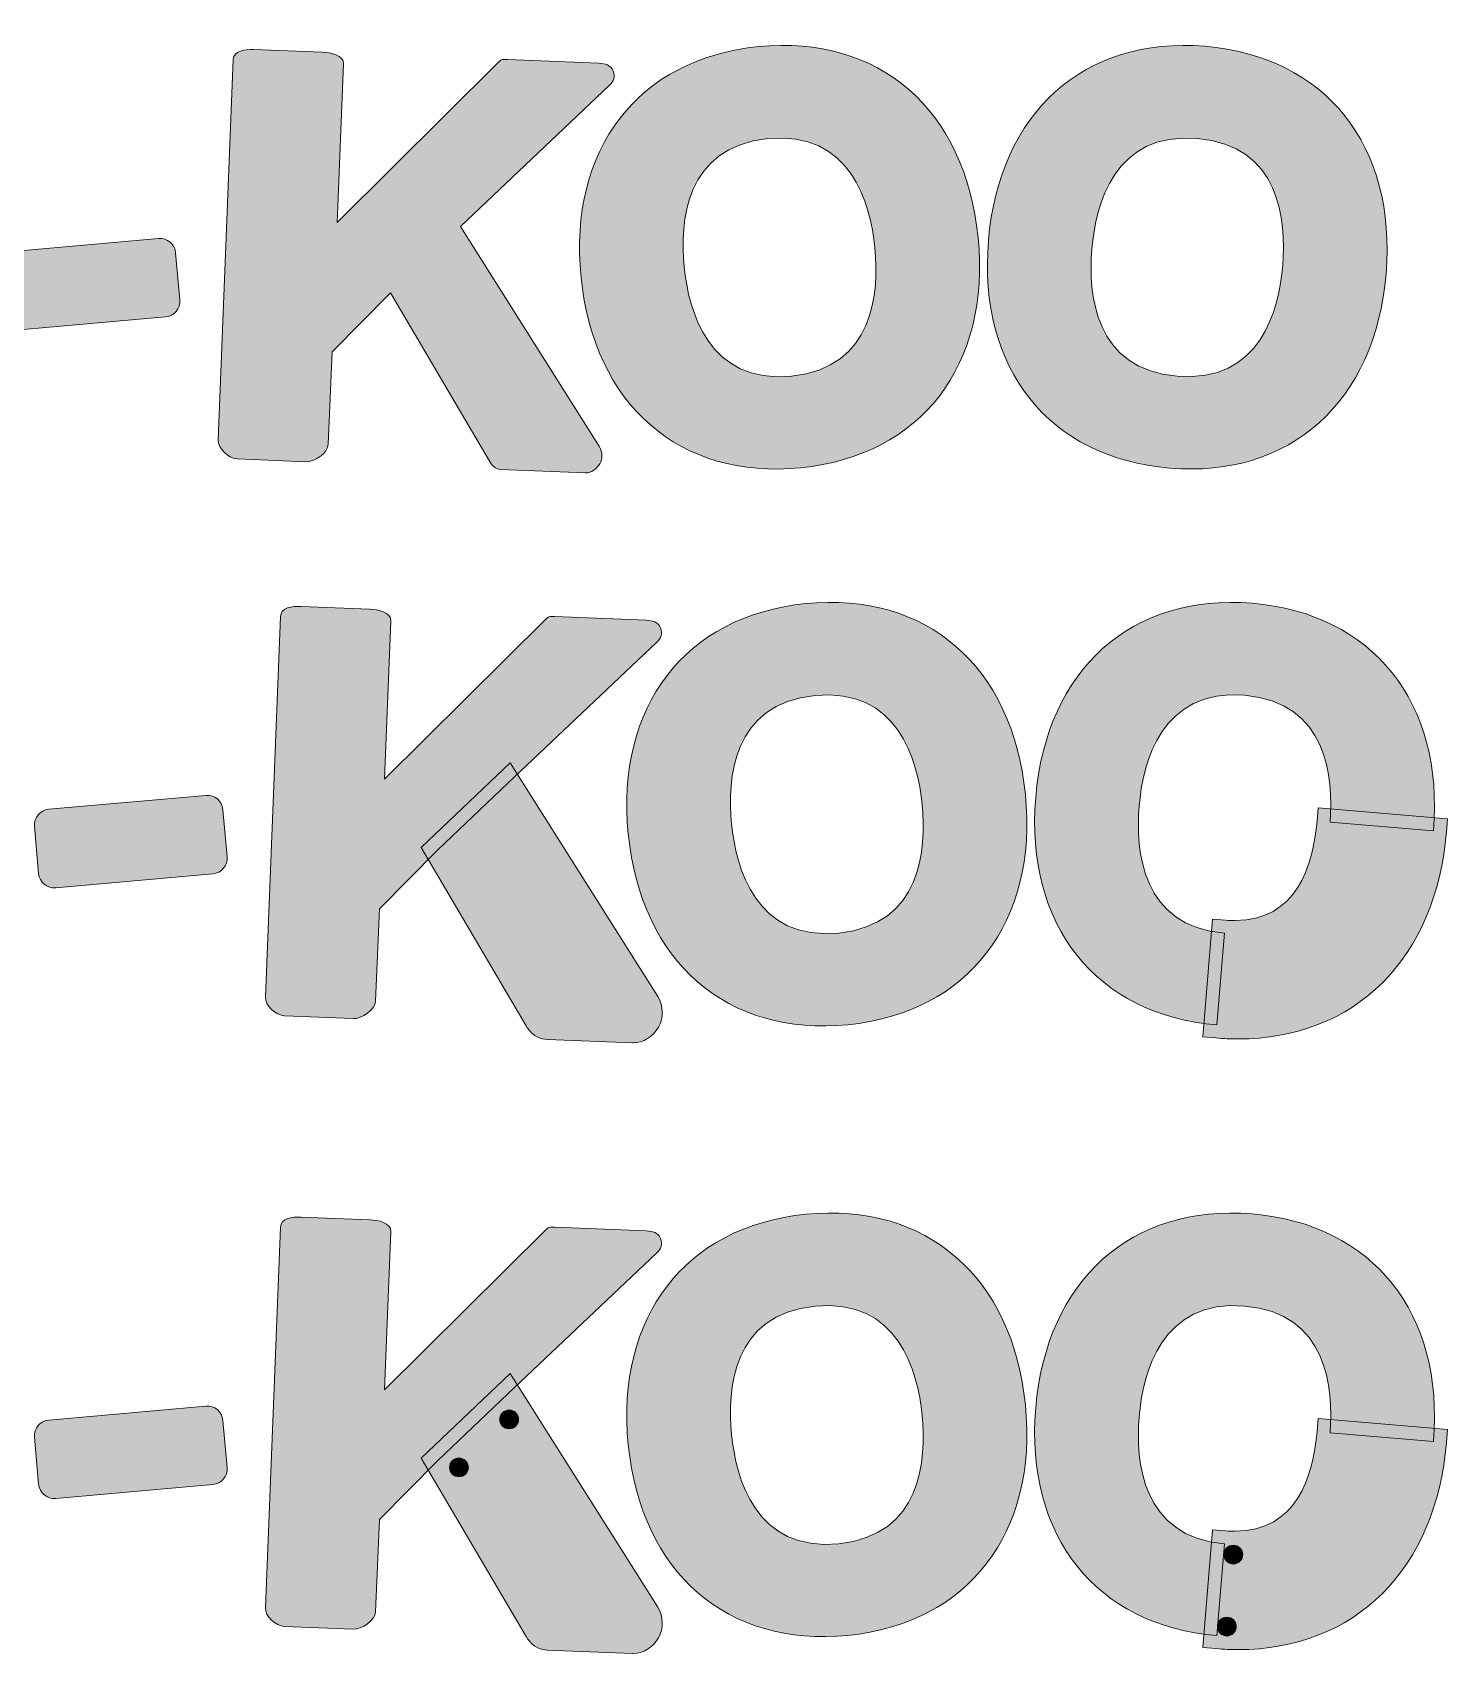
# Model space of a CAD drawing. Header units: inches. Extents: x -593 to 1685, y -710 to 625.
# Drawn here: x 866.9 to 1095.7, y 14.1 to 276.4 of the extents above; entities that cross this region are included whole.
import ezdxf

# ---------------------------------------------------------------- set-up
doc = ezdxf.new("R2010")
doc.units = ezdxf.units.IN
doc.header["$MEASUREMENT"] = 0
doc.layers.add('Layer 1', color=7, linetype='Continuous')

# ---------------------------------------------------------------- blocks, each defined once
blk = doc.blocks.new('block 7')
at = {"layer": 'Layer 1', "true_color": 0x795f48}
h = blk.add_hatch(color=37, dxfattribs=at)
h.dxf.hatch_style = 2
edge = h.paths.add_edge_path()
edge.add_spline(control_points=[(827.74, 273.98), (808.29, 276.37), (794.08, 264.58), (791.54, 243.94), (789, 223.3), (799.94, 208.42), (819.39, 206.03), (838.85, 203.64), (853.06, 215.43), (855.59, 236.07), (858.13, 256.71), (847.2, 271.59), (827.74, 273.98)], knot_values=[0, 0, 0, 0, 1, 1, 1, 2, 2, 2, 3, 3, 3, 4, 4, 4, 4], degree=3, periodic=1)
edge = h.paths.add_edge_path()
edge.add_spline(control_points=[(821.21, 220.83), (807.83, 222.47), (807.31, 234.73), (808.19, 241.9), (809.07, 249.04), (812.54, 260.78), (825.92, 259.14), (839.3, 257.5), (839.82, 245.26), (838.94, 238.12), (838.06, 230.96), (834.59, 219.18), (821.21, 220.83)], knot_values=[0, 0, 0, 0, 1, 1, 1, 2, 2, 2, 3, 3, 3, 4, 4, 4, 4], degree=3, periodic=1)
h = blk.add_hatch(color=37, dxfattribs=at)
h.dxf.hatch_style = 2
edge = h.paths.add_edge_path()
edge.add_spline(control_points=[(984.29, 274.07), (964.79, 272.12), (953.52, 257.49), (955.59, 236.8), (957.65, 216.11), (971.59, 204), (991.1, 205.95), (1010.6, 207.9), (1021.87, 222.52), (1019.8, 243.22), (1017.73, 263.9), (1003.79, 276.02), (984.29, 274.07)], knot_values=[0, 0, 0, 0, 1, 1, 1, 2, 2, 2, 3, 3, 3, 4, 4, 4, 4], degree=3, periodic=1)
edge = h.paths.add_edge_path()
edge.add_spline(control_points=[(989.62, 220.78), (976.2, 219.44), (973, 231.29), (972.28, 238.46), (971.56, 245.63), (972.37, 257.85), (985.78, 259.19), (999.19, 260.53), (1002.39, 248.71), (1003.11, 241.55), (1003.82, 234.37), (1003.03, 222.12), (989.62, 220.78)], knot_values=[0, 0, 0, 0, 1, 1, 1, 2, 2, 2, 3, 3, 3, 4, 4, 4, 4], degree=3, periodic=1)
h = blk.add_hatch(color=37, dxfattribs=at)
h.dxf.hatch_style = 2
edge = h.paths.add_edge_path()
edge.add_spline(control_points=[(1056.49, 274.12), (1036.96, 275.75), (1023.22, 263.42), (1021.48, 242.69), (1019.75, 221.97), (1031.25, 207.53), (1050.79, 205.9), (1070.32, 204.26), (1084.06, 216.6), (1085.79, 237.32), (1087.53, 258.04), (1076.02, 272.48), (1056.49, 274.12)], knot_values=[0, 0, 0, 0, 1, 1, 1, 2, 2, 2, 3, 3, 3, 4, 4, 4, 4], degree=3, periodic=1)
edge = h.paths.add_edge_path()
edge.add_spline(control_points=[(1052.03, 220.75), (1038.6, 221.87), (1037.6, 234.11), (1038.2, 241.3), (1038.8, 248.47), (1041.81, 260.34), (1055.25, 259.22), (1068.68, 258.1), (1069.67, 245.89), (1069.07, 238.72), (1068.47, 231.52), (1065.46, 219.63), (1052.03, 220.75)], knot_values=[0, 0, 0, 0, 1, 1, 1, 2, 2, 2, 3, 3, 3, 4, 4, 4, 4], degree=3, periodic=1)
h = blk.add_hatch(color=37, dxfattribs=at)
h.dxf.hatch_style = 2
edge = h.paths.add_edge_path()
edge.add_spline(control_points=[(705.57, 245.48), (705.57, 245.48), (727.91, 269.98), (727.91, 269.98), (728.6, 270.74), (728.78, 271.44), (728.35, 272.37), (727.92, 273.3), (726.98, 273.49), (725.96, 273.46), (725.96, 273.46), (711.15, 272.95), (711.15, 272.95), (710.45, 272.93), (709.29, 272.99), (708.82, 272.46), (708.82, 272.46), (683.71, 244.59), (683.71, 244.59), (683.71, 244.59), (682.83, 270.22), (682.83, 270.22), (682.79, 271.63), (682.6, 271.98), (681.19, 271.93), (681.19, 271.93), (670.13, 271.56), (670.13, 271.56), (668.73, 271.51), (667.5, 271.11), (667.54, 269.7), (667.54, 269.7), (669.64, 208.17), (669.64, 208.17), (669.69, 206.76), (670.98, 205.25), (672.39, 205.3), (672.39, 205.3), (683.45, 205.68), (683.45, 205.68), (684.86, 205.73), (684.98, 207.28), (684.93, 208.69), (684.93, 208.69), (684.42, 223.64), (684.42, 223.64), (684.42, 223.64), (694.13, 233.89), (694.13, 233.89), (694.13, 233.89), (712.52, 208.03), (712.52, 208.03), (713.01, 207.32), (714.08, 206.72), (714.94, 206.75), (714.94, 206.75), (728.7, 207.22), (728.7, 207.22), (729.64, 207.25), (730.49, 208.01), (730.9, 208.86), (731.31, 209.72), (731.21, 210.83), (730.65, 211.59), (730.65, 211.59), (705.57, 245.48), (705.57, 245.48)], knot_values=[0, 0, 0, 0, 1, 1, 1, 2, 2, 2, 3, 3, 3, 4, 4, 4, 5, 5, 5, 6, 6, 6, 7, 7, 7, 8, 8, 8, 9, 9, 9, 10, 10, 10, 11, 11, 11, 12, 12, 12, 13, 13, 13, 14, 14, 14, 15, 15, 15, 16, 16, 16, 17, 17, 17, 18, 18, 18, 19, 19, 19, 20, 20, 20, 21, 21, 21, 22, 22, 22, 22], degree=3, periodic=1)
h = blk.add_hatch(color=37, dxfattribs=at)
h.dxf.hatch_style = 2
edge = h.paths.add_edge_path()
edge.add_spline(control_points=[(757.62, 274.24), (738.02, 274.24), (725.35, 260.8), (725.35, 240.01), (725.35, 219.21), (738.02, 205.78), (757.62, 205.78), (777.22, 205.78), (789.89, 219.21), (789.89, 240.01), (789.89, 260.8), (777.22, 274.24), (757.62, 274.24)], knot_values=[0, 0, 0, 0, 1, 1, 1, 2, 2, 2, 3, 3, 3, 4, 4, 4, 4], degree=3, periodic=1)
edge = h.paths.add_edge_path()
edge.add_spline(control_points=[(757.62, 220.68), (744.14, 220.68), (742.13, 232.79), (742.13, 240.01), (742.13, 247.21), (744.14, 259.29), (757.62, 259.29), (771.1, 259.29), (773.11, 247.21), (773.11, 240.01), (773.11, 232.79), (771.1, 220.68), (757.62, 220.68)], knot_values=[0, 0, 0, 0, 1, 1, 1, 2, 2, 2, 3, 3, 3, 4, 4, 4, 4], degree=3, periodic=1)
h = blk.add_hatch(color=37, dxfattribs=at)
h.dxf.hatch_style = 2
edge = h.paths.add_edge_path()
edge.add_spline(control_points=[(936.08, 244.99), (936.08, 244.99), (960.16, 267.77), (960.16, 267.77), (960.91, 268.48), (961.14, 269.17), (960.78, 270.13), (960.42, 271.09), (959.5, 271.34), (958.48, 271.39), (958.48, 271.39), (943.68, 271.98), (943.68, 271.98), (942.97, 272.01), (942.79, 272.11), (942.29, 271.62), (942.29, 271.62), (916.15, 245.65), (916.15, 245.65), (916.15, 245.65), (917.18, 271.27), (917.18, 271.27), (917.24, 272.68), (915.13, 273.12), (913.72, 273.17), (913.72, 273.17), (902.66, 273.61), (902.66, 273.61), (901.26, 273.67), (899.4, 273.39), (899.35, 271.98), (899.35, 271.98), (896.89, 210.46), (896.89, 210.46), (896.83, 209.05), (898.61, 207.43), (900.02, 207.38), (900.02, 207.38), (911.08, 206.93), (911.08, 206.93), (912.48, 206.88), (914.67, 208.34), (914.72, 209.75), (914.72, 209.75), (915.32, 224.7), (915.32, 224.7), (915.32, 224.7), (924.79, 234.24), (924.79, 234.24), (924.79, 234.24), (940.72, 207.11), (940.72, 207.11), (941.17, 206.37), (941.69, 205.71), (942.55, 205.68), (942.55, 205.68), (956.31, 205.13), (956.31, 205.13), (957.26, 205.09), (958.16, 205.78), (958.63, 206.61), (959.1, 207.43), (959.09, 208.55), (958.58, 209.34), (958.58, 209.34), (936.08, 244.99), (936.08, 244.99)], knot_values=[0, 0, 0, 0, 1, 1, 1, 2, 2, 2, 3, 3, 3, 4, 4, 4, 5, 5, 5, 6, 6, 6, 7, 7, 7, 8, 8, 8, 9, 9, 9, 10, 10, 10, 11, 11, 11, 12, 12, 12, 13, 13, 13, 14, 14, 14, 15, 15, 15, 16, 16, 16, 17, 17, 17, 18, 18, 18, 19, 19, 19, 20, 20, 20, 21, 21, 21, 22, 22, 22, 22], degree=3, periodic=1)
h = blk.add_hatch(color=37, dxfattribs=at)
h.dxf.hatch_style = 2
edge = h.paths.add_edge_path()
edge.add_spline(control_points=[(890.02, 240.73), (889.9, 242.13), (888.66, 243.16), (887.26, 243.04), (887.26, 243.04), (861.86, 240.78), (861.86, 240.78), (860.46, 240.66), (859.42, 239.42), (859.54, 238.02), (859.54, 238.02), (860.22, 230.4), (860.22, 230.4), (860.35, 228.99), (861.59, 227.96), (862.98, 228.08), (862.98, 228.08), (888.38, 230.34), (888.38, 230.34), (889.79, 230.46), (890.82, 231.7), (890.7, 233.11), (890.7, 233.11), (890.02, 240.73), (890.02, 240.73)], knot_values=[0, 0, 0, 0, 1, 1, 1, 2, 2, 2, 3, 3, 3, 4, 4, 4, 5, 5, 5, 6, 6, 6, 7, 7, 7, 8, 8, 8, 8], degree=3, periodic=1)
at = {"layer": 'Layer 1', "lineweight": 0}
for points, knots in [([(827.74, 273.98), (808.29, 276.37), (794.08, 264.58), (791.54, 243.94), (789, 223.3), (799.94, 208.42), (819.39, 206.03), (838.85, 203.64), (853.06, 215.43), (855.59, 236.07), (858.13, 256.71), (847.2, 271.59), (827.74, 273.98)], [0, 0, 0, 0, 1, 1, 1, 2, 2, 2, 3, 3, 3, 4, 4, 4, 4]), ([(984.29, 274.07), (964.79, 272.12), (953.52, 257.49), (955.59, 236.8), (957.65, 216.11), (971.59, 204), (991.1, 205.95), (1010.6, 207.9), (1021.87, 222.52), (1019.8, 243.22), (1017.73, 263.9), (1003.79, 276.02), (984.29, 274.07)], [0, 0, 0, 0, 1, 1, 1, 2, 2, 2, 3, 3, 3, 4, 4, 4, 4]), ([(1056.49, 274.12), (1036.96, 275.75), (1023.22, 263.42), (1021.48, 242.69), (1019.75, 221.97), (1031.25, 207.53), (1050.79, 205.9), (1070.32, 204.26), (1084.06, 216.6), (1085.79, 237.32), (1087.53, 258.04), (1076.02, 272.48), (1056.49, 274.12)], [0, 0, 0, 0, 1, 1, 1, 2, 2, 2, 3, 3, 3, 4, 4, 4, 4]), ([(705.57, 245.48), (705.57, 245.48), (727.91, 269.98), (727.91, 269.98), (728.6, 270.74), (728.78, 271.44), (728.35, 272.37), (727.92, 273.3), (726.98, 273.49), (725.96, 273.46), (725.96, 273.46), (711.15, 272.95), (711.15, 272.95), (710.45, 272.93), (709.29, 272.99), (708.82, 272.46), (708.82, 272.46), (683.71, 244.59), (683.71, 244.59), (683.71, 244.59), (682.83, 270.22), (682.83, 270.22), (682.79, 271.63), (682.6, 271.98), (681.19, 271.93), (681.19, 271.93), (670.13, 271.56), (670.13, 271.56), (668.73, 271.51), (667.5, 271.11), (667.54, 269.7), (667.54, 269.7), (669.64, 208.17), (669.64, 208.17), (669.69, 206.76), (670.98, 205.25), (672.39, 205.3), (672.39, 205.3), (683.45, 205.68), (683.45, 205.68), (684.86, 205.73), (684.98, 207.28), (684.93, 208.69), (684.93, 208.69), (684.42, 223.64), (684.42, 223.64), (684.42, 223.64), (694.13, 233.89), (694.13, 233.89), (694.13, 233.89), (712.52, 208.03), (712.52, 208.03), (713.01, 207.32), (714.08, 206.72), (714.94, 206.75), (714.94, 206.75), (728.7, 207.22), (728.7, 207.22), (729.64, 207.25), (730.49, 208.01), (730.9, 208.86), (731.31, 209.72), (731.21, 210.83), (730.65, 211.59), (730.65, 211.59), (705.57, 245.48), (705.57, 245.48)], [0, 0, 0, 0, 1, 1, 1, 2, 2, 2, 3, 3, 3, 4, 4, 4, 5, 5, 5, 6, 6, 6, 7, 7, 7, 8, 8, 8, 9, 9, 9, 10, 10, 10, 11, 11, 11, 12, 12, 12, 13, 13, 13, 14, 14, 14, 15, 15, 15, 16, 16, 16, 17, 17, 17, 18, 18, 18, 19, 19, 19, 20, 20, 20, 21, 21, 21, 22, 22, 22, 22]), ([(757.62, 274.24), (738.02, 274.24), (725.35, 260.8), (725.35, 240.01), (725.35, 219.21), (738.02, 205.78), (757.62, 205.78), (777.22, 205.78), (789.89, 219.21), (789.89, 240.01), (789.89, 260.8), (777.22, 274.24), (757.62, 274.24)], [0, 0, 0, 0, 1, 1, 1, 2, 2, 2, 3, 3, 3, 4, 4, 4, 4]), ([(936.08, 244.99), (936.08, 244.99), (960.16, 267.77), (960.16, 267.77), (960.91, 268.48), (961.14, 269.17), (960.78, 270.13), (960.42, 271.09), (959.5, 271.34), (958.48, 271.39), (958.48, 271.39), (943.68, 271.98), (943.68, 271.98), (942.97, 272.01), (942.79, 272.11), (942.29, 271.62), (942.29, 271.62), (916.15, 245.65), (916.15, 245.65), (916.15, 245.65), (917.18, 271.27), (917.18, 271.27), (917.24, 272.68), (915.13, 273.12), (913.72, 273.17), (913.72, 273.17), (902.66, 273.61), (902.66, 273.61), (901.26, 273.67), (899.4, 273.39), (899.35, 271.98), (899.35, 271.98), (896.89, 210.46), (896.89, 210.46), (896.83, 209.05), (898.61, 207.43), (900.02, 207.38), (900.02, 207.38), (911.08, 206.93), (911.08, 206.93), (912.48, 206.88), (914.67, 208.34), (914.72, 209.75), (914.72, 209.75), (915.32, 224.7), (915.32, 224.7), (915.32, 224.7), (924.79, 234.24), (924.79, 234.24), (924.79, 234.24), (940.72, 207.11), (940.72, 207.11), (941.17, 206.37), (941.69, 205.71), (942.55, 205.68), (942.55, 205.68), (956.31, 205.13), (956.31, 205.13), (957.26, 205.09), (958.16, 205.78), (958.63, 206.61), (959.1, 207.43), (959.09, 208.55), (958.58, 209.34), (958.58, 209.34), (936.08, 244.99), (936.08, 244.99)], [0, 0, 0, 0, 1, 1, 1, 2, 2, 2, 3, 3, 3, 4, 4, 4, 5, 5, 5, 6, 6, 6, 7, 7, 7, 8, 8, 8, 9, 9, 9, 10, 10, 10, 11, 11, 11, 12, 12, 12, 13, 13, 13, 14, 14, 14, 15, 15, 15, 16, 16, 16, 17, 17, 17, 18, 18, 18, 19, 19, 19, 20, 20, 20, 21, 21, 21, 22, 22, 22, 22]), ([(821.21, 220.83), (807.83, 222.47), (807.31, 234.73), (808.19, 241.9), (809.07, 249.04), (812.54, 260.78), (825.92, 259.14), (839.3, 257.5), (839.82, 245.26), (838.94, 238.12), (838.06, 230.96), (834.59, 219.18), (821.21, 220.83)], [0, 0, 0, 0, 1, 1, 1, 2, 2, 2, 3, 3, 3, 4, 4, 4, 4]), ([(989.62, 220.78), (976.2, 219.44), (973, 231.29), (972.28, 238.46), (971.56, 245.63), (972.37, 257.85), (985.78, 259.19), (999.19, 260.53), (1002.39, 248.71), (1003.11, 241.55), (1003.82, 234.37), (1003.03, 222.12), (989.62, 220.78)], [0, 0, 0, 0, 1, 1, 1, 2, 2, 2, 3, 3, 3, 4, 4, 4, 4]), ([(1052.03, 220.75), (1038.6, 221.87), (1037.6, 234.11), (1038.2, 241.3), (1038.8, 248.47), (1041.81, 260.34), (1055.25, 259.22), (1068.68, 258.1), (1069.67, 245.89), (1069.07, 238.72), (1068.47, 231.52), (1065.46, 219.63), (1052.03, 220.75)], [0, 0, 0, 0, 1, 1, 1, 2, 2, 2, 3, 3, 3, 4, 4, 4, 4]), ([(757.62, 220.68), (744.14, 220.68), (742.13, 232.79), (742.13, 240.01), (742.13, 247.21), (744.14, 259.29), (757.62, 259.29), (771.1, 259.29), (773.11, 247.21), (773.11, 240.01), (773.11, 232.79), (771.1, 220.68), (757.62, 220.68)], [0, 0, 0, 0, 1, 1, 1, 2, 2, 2, 3, 3, 3, 4, 4, 4, 4]), ([(890.02, 240.73), (889.9, 242.13), (888.66, 243.16), (887.26, 243.04), (887.26, 243.04), (861.86, 240.78), (861.86, 240.78), (860.46, 240.66), (859.42, 239.42), (859.54, 238.02), (859.54, 238.02), (860.22, 230.4), (860.22, 230.4), (860.35, 228.99), (861.59, 227.96), (862.98, 228.08), (862.98, 228.08), (888.38, 230.34), (888.38, 230.34), (889.79, 230.46), (890.82, 231.7), (890.7, 233.11), (890.7, 233.11), (890.02, 240.73), (890.02, 240.73)], [0, 0, 0, 0, 1, 1, 1, 2, 2, 2, 3, 3, 3, 4, 4, 4, 5, 5, 5, 6, 6, 6, 7, 7, 7, 8, 8, 8, 8])]:
    blk.add_open_spline(points, degree=3, knots=knots, dxfattribs=at)
blk = doc.blocks.new('block 8')
at = {"layer": 'Layer 1', "true_color": 0x795f48}
h = blk.add_hatch(color=37, dxfattribs=at)
h.dxf.hatch_style = 2
edge = h.paths.add_edge_path()
edge.add_spline(control_points=[(735.58, 83.06), (735.58, 83.91), (734.9, 84.59), (734.06, 84.59), (733.22, 84.59), (732.53, 83.91), (732.53, 83.06), (732.53, 82.22), (733.22, 81.54), (734.06, 81.54), (734.9, 81.54), (735.58, 82.22), (735.58, 83.06)], knot_values=[0, 0, 0, 0, 1, 1, 1, 2, 2, 2, 3, 3, 3, 4, 4, 4, 4], degree=3, periodic=1)
h = blk.add_hatch(color=37, dxfattribs=at)
h.dxf.hatch_style = 2
edge = h.paths.add_edge_path()
edge.add_spline(control_points=[(719.23, 82.38), (719.23, 83.22), (718.55, 83.9), (717.7, 83.9), (716.86, 83.9), (716.18, 83.22), (716.18, 82.38), (716.18, 81.53), (716.86, 80.85), (717.7, 80.85), (718.55, 80.85), (719.23, 81.53), (719.23, 82.38)], knot_values=[0, 0, 0, 0, 1, 1, 1, 2, 2, 2, 3, 3, 3, 4, 4, 4, 4], degree=3, periodic=1)
h = blk.add_hatch(color=37, dxfattribs=at)
h.dxf.hatch_style = 2
edge = h.paths.add_edge_path()
edge.add_spline(control_points=[(945.49, 52.02), (945.49, 52.86), (944.81, 53.54), (943.96, 53.54), (943.12, 53.54), (942.44, 52.86), (942.44, 52.02), (942.44, 51.18), (943.12, 50.49), (943.96, 50.49), (944.81, 50.49), (945.49, 51.18), (945.49, 52.02)], knot_values=[0, 0, 0, 0, 1, 1, 1, 2, 2, 2, 3, 3, 3, 4, 4, 4, 4], degree=3, periodic=1)
h = blk.add_hatch(color=37, dxfattribs=at)
h.dxf.hatch_style = 2
edge = h.paths.add_edge_path()
edge.add_spline(control_points=[(850.24, 50.61), (850.24, 51.45), (849.56, 52.13), (848.71, 52.13), (847.87, 52.13), (847.19, 51.45), (847.19, 50.61), (847.19, 49.76), (847.87, 49.08), (848.71, 49.08), (849.56, 49.08), (850.24, 49.76), (850.24, 50.61)], knot_values=[0, 0, 0, 0, 1, 1, 1, 2, 2, 2, 3, 3, 3, 4, 4, 4, 4], degree=3, periodic=1)
h = blk.add_hatch(color=37, dxfattribs=at)
h.dxf.hatch_style = 2
edge = h.paths.add_edge_path()
edge.add_spline(control_points=[(863.64, 48.84), (863.64, 49.69), (862.96, 50.37), (862.12, 50.37), (861.28, 50.37), (860.59, 49.69), (860.59, 48.84), (860.59, 48), (861.28, 47.32), (862.12, 47.32), (862.96, 47.32), (863.64, 48), (863.64, 48.84)], knot_values=[0, 0, 0, 0, 1, 1, 1, 2, 2, 2, 3, 3, 3, 4, 4, 4, 4], degree=3, periodic=1)
h = blk.add_hatch(color=37, dxfattribs=at)
h.dxf.hatch_style = 2
edge = h.paths.add_edge_path()
edge.add_spline(control_points=[(937.37, 44.26), (937.37, 45.1), (936.69, 45.78), (935.85, 45.78), (935.01, 45.78), (934.32, 45.1), (934.32, 44.26), (934.32, 43.41), (935.01, 42.73), (935.85, 42.73), (936.69, 42.73), (937.37, 43.41), (937.37, 44.26)], knot_values=[0, 0, 0, 0, 1, 1, 1, 2, 2, 2, 3, 3, 3, 4, 4, 4, 4], degree=3, periodic=1)
h = blk.add_hatch(color=37, dxfattribs=at)
h.dxf.hatch_style = 2
edge = h.paths.add_edge_path()
edge.add_spline(control_points=[(1062.61, 30.15), (1062.61, 30.99), (1061.93, 31.67), (1061.08, 31.67), (1060.24, 31.67), (1059.56, 30.99), (1059.56, 30.15), (1059.56, 29.3), (1060.24, 28.62), (1061.08, 28.62), (1061.93, 28.62), (1062.61, 29.3), (1062.61, 30.15)], knot_values=[0, 0, 0, 0, 1, 1, 1, 2, 2, 2, 3, 3, 3, 4, 4, 4, 4], degree=3, periodic=1)
h = blk.add_hatch(color=37, dxfattribs=at)
h.dxf.hatch_style = 2
edge = h.paths.add_edge_path()
edge.add_spline(control_points=[(1061.55, 18.5), (1061.55, 19.35), (1060.87, 20.03), (1060.03, 20.03), (1059.18, 20.03), (1058.5, 19.35), (1058.5, 18.5), (1058.5, 17.66), (1059.18, 16.98), (1060.03, 16.98), (1060.87, 16.98), (1061.55, 17.66), (1061.55, 18.5)], knot_values=[0, 0, 0, 0, 1, 1, 1, 2, 2, 2, 3, 3, 3, 4, 4, 4, 4], degree=3, periodic=1)
at = {"layer": 'Layer 1', "lineweight": 0}
for points in [[(735.58, 83.06), (735.58, 83.91), (734.9, 84.59), (734.06, 84.59), (733.22, 84.59), (732.53, 83.91), (732.53, 83.06), (732.53, 82.22), (733.22, 81.54), (734.06, 81.54), (734.9, 81.54), (735.58, 82.22), (735.58, 83.06)], [(719.23, 82.38), (719.23, 83.22), (718.55, 83.9), (717.7, 83.9), (716.86, 83.9), (716.18, 83.22), (716.18, 82.38), (716.18, 81.53), (716.86, 80.85), (717.7, 80.85), (718.55, 80.85), (719.23, 81.53), (719.23, 82.38)], [(945.49, 52.02), (945.49, 52.86), (944.81, 53.54), (943.96, 53.54), (943.12, 53.54), (942.44, 52.86), (942.44, 52.02), (942.44, 51.18), (943.12, 50.49), (943.96, 50.49), (944.81, 50.49), (945.49, 51.18), (945.49, 52.02)], [(850.24, 50.61), (850.24, 51.45), (849.56, 52.13), (848.71, 52.13), (847.87, 52.13), (847.19, 51.45), (847.19, 50.61), (847.19, 49.76), (847.87, 49.08), (848.71, 49.08), (849.56, 49.08), (850.24, 49.76), (850.24, 50.61)], [(863.64, 48.84), (863.64, 49.69), (862.96, 50.37), (862.12, 50.37), (861.28, 50.37), (860.59, 49.69), (860.59, 48.84), (860.59, 48), (861.28, 47.32), (862.12, 47.32), (862.96, 47.32), (863.64, 48), (863.64, 48.84)], [(937.37, 44.26), (937.37, 45.1), (936.69, 45.78), (935.85, 45.78), (935.01, 45.78), (934.32, 45.1), (934.32, 44.26), (934.32, 43.41), (935.01, 42.73), (935.85, 42.73), (936.69, 42.73), (937.37, 43.41), (937.37, 44.26)], [(1062.61, 30.15), (1062.61, 30.99), (1061.93, 31.67), (1061.08, 31.67), (1060.24, 31.67), (1059.56, 30.99), (1059.56, 30.15), (1059.56, 29.3), (1060.24, 28.62), (1061.08, 28.62), (1061.93, 28.62), (1062.61, 29.3), (1062.61, 30.15)], [(1061.55, 18.5), (1061.55, 19.35), (1060.87, 20.03), (1060.03, 20.03), (1059.18, 20.03), (1058.5, 19.35), (1058.5, 18.5), (1058.5, 17.66), (1059.18, 16.98), (1060.03, 16.98), (1060.87, 16.98), (1061.55, 17.66), (1061.55, 18.5)]]:
    blk.add_open_spline(points, degree=3, knots=[0, 0, 0, 0, 1, 1, 1, 2, 2, 2, 3, 3, 3, 4, 4, 4, 4], dxfattribs=at)

msp = doc.modelspace()

# ---------------------------------------------------------------- hatches: boundary and pattern name
at = {"layer": 'Layer 1', "true_color": 0x795f48}
h = msp.add_hatch(color=37, dxfattribs=at)
h.dxf.hatch_style = 2
edge = h.paths.add_edge_path()
edge.add_spline(control_points=[(967.8, 177.68), (967.8, 177.68), (943.73, 154.91), (943.73, 154.91), (943.73, 154.91), (932.44, 144.15), (932.44, 144.15), (932.44, 144.15), (922.98, 134.62), (922.98, 134.62), (922.98, 134.62), (922.37, 119.67), (922.37, 119.67), (922.31, 118.25), (920.12, 116.79), (918.72, 116.84), (918.72, 116.84), (907.65, 117.3), (907.65, 117.3), (906.25, 117.35), (904.47, 118.96), (904.54, 120.39), (904.54, 120.39), (906.99, 181.91), (906.99, 181.91), (907.04, 183.31), (908.9, 183.6), (910.31, 183.52), (910.31, 183.52), (921.37, 183.09), (921.37, 183.09), (922.78, 183.03), (924.89, 182.6), (924.84, 181.2), (924.84, 181.2), (923.79, 155.57), (923.79, 155.57), (923.79, 155.57), (949.93, 181.53), (949.93, 181.53), (950.44, 182.04), (950.62, 181.91), (951.33, 181.89), (951.33, 181.89), (966.12, 181.3), (966.12, 181.3), (967.16, 181.25), (968.08, 181), (968.44, 180.05), (968.8, 179.08), (968.57, 178.39), (967.8, 177.68)], knot_values=[0, 0, 0, 0, 1, 1, 1, 2, 2, 2, 3, 3, 3, 4, 4, 4, 5, 5, 5, 6, 6, 6, 7, 7, 7, 8, 8, 8, 9, 9, 9, 10, 10, 10, 11, 11, 11, 12, 12, 12, 13, 13, 13, 14, 14, 14, 15, 15, 15, 16, 16, 16, 17, 17, 17, 17], degree=3, periodic=1)
h = msp.add_hatch(color=37, dxfattribs=at)
h.dxf.hatch_style = 2
edge = h.paths.add_edge_path()
edge.add_spline(control_points=[(991.94, 183.98), (972.44, 182.03), (961.17, 167.4), (963.23, 146.71), (965.3, 126.02), (979.24, 113.91), (998.75, 115.86), (1018.25, 117.81), (1029.52, 132.44), (1027.45, 153.13), (1025.38, 173.82), (1011.44, 185.93), (991.94, 183.98)], knot_values=[0, 0, 0, 0, 1, 1, 1, 2, 2, 2, 3, 3, 3, 4, 4, 4, 4], degree=3, periodic=1)
edge = h.paths.add_edge_path()
edge.add_spline(control_points=[(997.26, 130.69), (983.85, 129.35), (980.65, 141.2), (979.93, 148.38), (979.21, 155.55), (980.01, 167.76), (993.43, 169.11), (1006.84, 170.45), (1010.04, 158.63), (1010.76, 151.46), (1011.47, 144.28), (1010.68, 132.03), (997.26, 130.69)], knot_values=[0, 0, 0, 0, 1, 1, 1, 2, 2, 2, 3, 3, 3, 4, 4, 4, 4], degree=3, periodic=1)
h = msp.add_hatch(color=37, dxfattribs=at)
h.dxf.hatch_style = 2
edge = h.paths.add_edge_path()
edge.add_spline(control_points=[(1064.13, 184.03), (1044.6, 185.66), (1030.86, 173.32), (1029.12, 152.62), (1027.39, 131.89), (1038.91, 117.46), (1058.44, 115.82), (1058.44, 115.82), (1059.67, 130.66), (1059.67, 130.66), (1046.26, 131.79), (1045.26, 144.02), (1045.85, 151.21), (1046.46, 158.38), (1049.47, 170.26), (1062.91, 169.14), (1076.32, 168.02), (1077.31, 155.8), (1076.73, 148.64), (1076.73, 148.64), (1093.45, 147.24), (1093.45, 147.24), (1095.18, 167.97), (1083.66, 182.4), (1064.13, 184.03)], knot_values=[0, 0, 0, 0, 1, 1, 1, 2, 2, 2, 3, 3, 3, 4, 4, 4, 5, 5, 5, 6, 6, 6, 7, 7, 7, 8, 8, 8, 8], degree=3, periodic=1)
at = {"layer": 'Layer 1', "true_color": 0xd5bc9e}
h = msp.add_hatch(color=9, dxfattribs=at)
h.dxf.hatch_style = 2
edge = h.paths.add_edge_path()
edge.add_spline(control_points=[(944.14, 158.23), (944.14, 158.23), (929.76, 144.53), (929.76, 144.53), (929.76, 144.53), (946.55, 115.95), (946.55, 115.95), (946.9, 115.36), (947.96, 113.54), (950.12, 113.48), (950.12, 113.48), (963.89, 112.92), (963.89, 112.92), (963.89, 112.92), (964, 112.92), (964, 112.92), (965.62, 112.92), (967.23, 113.91), (968.11, 115.45), (968.97, 116.93), (968.94, 118.91), (968.01, 120.4), (968.01, 120.4), (944.14, 158.23), (944.14, 158.23)], knot_values=[0, 0, 0, 0, 1, 1, 1, 2, 2, 2, 3, 3, 3, 4, 4, 4, 5, 5, 5, 6, 6, 6, 7, 7, 7, 8, 8, 8, 8], degree=3, periodic=1)
at = {"layer": 'Layer 1', "true_color": 0x795f48}
h = msp.add_hatch(color=37, dxfattribs=at)
h.dxf.hatch_style = 2
edge = h.paths.add_edge_path()
edge.add_spline(control_points=[(897.67, 150.64), (897.55, 152.05), (896.31, 153.08), (894.91, 152.95), (894.91, 152.95), (869.51, 150.7), (869.51, 150.7), (868.1, 150.57), (867.07, 149.34), (867.19, 147.93), (867.19, 147.93), (867.87, 140.31), (867.87, 140.31), (867.99, 138.91), (869.23, 137.88), (870.63, 138), (870.63, 138), (896.03, 140.26), (896.03, 140.26), (897.44, 140.38), (898.47, 141.62), (898.35, 143.02), (898.35, 143.02), (897.67, 150.64), (897.67, 150.64)], knot_values=[0, 0, 0, 0, 1, 1, 1, 2, 2, 2, 3, 3, 3, 4, 4, 4, 5, 5, 5, 6, 6, 6, 7, 7, 7, 8, 8, 8, 8], degree=3, periodic=1)
at = {"layer": 'Layer 1', "true_color": 0xd5bc9e}
h = msp.add_hatch(color=9, dxfattribs=at)
h.dxf.hatch_style = 2
edge = h.paths.add_edge_path()
edge.add_spline(control_points=[(1061.89, 113.56), (1071.16, 113.56), (1079.22, 116.7), (1085.19, 122.65), (1091.13, 128.57), (1094.72, 137.01), (1095.56, 147.06), (1095.56, 147.06), (1095.74, 149.17), (1095.74, 149.17), (1095.74, 149.17), (1074.8, 150.93), (1074.8, 150.93), (1074.8, 150.93), (1074.62, 148.82), (1074.62, 148.82), (1073.99, 141.47), (1071.19, 132.71), (1061.4, 132.71), (1060.9, 132.71), (1060.37, 132.73), (1059.84, 132.77), (1059.84, 132.77), (1057.73, 132.95), (1057.73, 132.95), (1057.73, 132.95), (1056.16, 113.89), (1056.16, 113.89), (1056.16, 113.89), (1058.27, 113.72), (1058.27, 113.72), (1059.48, 113.61), (1060.7, 113.56), (1061.89, 113.56)], knot_values=[0, 0, 0, 0, 1, 1, 1, 2, 2, 2, 3, 3, 3, 4, 4, 4, 5, 5, 5, 6, 6, 6, 7, 7, 7, 8, 8, 8, 9, 9, 9, 10, 10, 10, 11, 11, 11, 11], degree=3, periodic=1)
at = {"layer": 'Layer 1', "true_color": 0x795f48}
h = msp.add_hatch(color=37, dxfattribs=at)
h.dxf.hatch_style = 2
edge = h.paths.add_edge_path()
edge.add_spline(control_points=[(991.94, 85.2), (972.44, 83.25), (961.17, 68.63), (963.23, 47.93), (965.3, 27.25), (979.24, 15.13), (998.75, 17.08), (1018.25, 19.03), (1029.52, 33.66), (1027.45, 54.35), (1025.38, 75.04), (1011.44, 87.15), (991.94, 85.2)], knot_values=[0, 0, 0, 0, 1, 1, 1, 2, 2, 2, 3, 3, 3, 4, 4, 4, 4], degree=3, periodic=1)
edge = h.paths.add_edge_path()
edge.add_spline(control_points=[(997.26, 31.91), (983.85, 30.57), (980.65, 42.42), (979.93, 49.6), (979.21, 56.77), (980.01, 68.99), (993.43, 70.33), (1006.84, 71.67), (1010.04, 59.85), (1010.76, 52.69), (1011.47, 45.5), (1010.68, 33.26), (997.26, 31.91)], knot_values=[0, 0, 0, 0, 1, 1, 1, 2, 2, 2, 3, 3, 3, 4, 4, 4, 4], degree=3, periodic=1)
h = msp.add_hatch(color=37, dxfattribs=at)
h.dxf.hatch_style = 2
edge = h.paths.add_edge_path()
edge.add_spline(control_points=[(1064.13, 85.25), (1044.6, 86.88), (1030.86, 74.54), (1029.12, 53.84), (1027.39, 33.11), (1038.91, 18.68), (1058.44, 17.05), (1058.44, 17.05), (1059.67, 31.89), (1059.67, 31.89), (1046.26, 33.01), (1045.26, 45.25), (1045.85, 52.44), (1046.46, 59.6), (1049.47, 71.48), (1062.91, 70.36), (1076.32, 69.24), (1077.31, 57.03), (1076.73, 49.86), (1076.73, 49.86), (1093.45, 48.46), (1093.45, 48.46), (1095.18, 69.19), (1083.66, 83.62), (1064.13, 85.25)], knot_values=[0, 0, 0, 0, 1, 1, 1, 2, 2, 2, 3, 3, 3, 4, 4, 4, 5, 5, 5, 6, 6, 6, 7, 7, 7, 8, 8, 8, 8], degree=3, periodic=1)
h = msp.add_hatch(color=37, dxfattribs=at)
h.dxf.hatch_style = 2
edge = h.paths.add_edge_path()
edge.add_spline(control_points=[(967.8, 78.9), (967.8, 78.9), (943.73, 56.13), (943.73, 56.13), (943.73, 56.13), (932.44, 45.37), (932.44, 45.37), (932.44, 45.37), (922.98, 35.84), (922.98, 35.84), (922.98, 35.84), (922.37, 20.9), (922.37, 20.9), (922.31, 19.47), (920.12, 18.02), (918.72, 18.07), (918.72, 18.07), (907.65, 18.53), (907.65, 18.53), (906.25, 18.58), (904.47, 20.18), (904.54, 21.61), (904.54, 21.61), (906.99, 83.13), (906.99, 83.13), (907.04, 84.54), (908.9, 84.82), (910.31, 84.74), (910.31, 84.74), (921.37, 84.31), (921.37, 84.31), (922.78, 84.26), (924.89, 83.82), (924.84, 82.42), (924.84, 82.42), (923.79, 56.8), (923.79, 56.8), (923.79, 56.8), (949.93, 82.75), (949.93, 82.75), (950.44, 83.26), (950.62, 83.13), (951.33, 83.11), (951.33, 83.11), (966.12, 82.52), (966.12, 82.52), (967.16, 82.47), (968.08, 82.22), (968.44, 81.27), (968.8, 80.31), (968.57, 79.62), (967.8, 78.9)], knot_values=[0, 0, 0, 0, 1, 1, 1, 2, 2, 2, 3, 3, 3, 4, 4, 4, 5, 5, 5, 6, 6, 6, 7, 7, 7, 8, 8, 8, 9, 9, 9, 10, 10, 10, 11, 11, 11, 12, 12, 12, 13, 13, 13, 14, 14, 14, 15, 15, 15, 16, 16, 16, 17, 17, 17, 17], degree=3, periodic=1)
at = {"layer": 'Layer 1', "true_color": 0xd5bc9e}
h = msp.add_hatch(color=9, dxfattribs=at)
h.dxf.hatch_style = 2
edge = h.paths.add_edge_path()
edge.add_spline(control_points=[(944.14, 59.45), (944.14, 59.45), (929.76, 45.75), (929.76, 45.75), (929.76, 45.75), (946.55, 17.17), (946.55, 17.17), (946.9, 16.58), (947.96, 14.77), (950.12, 14.7), (950.12, 14.7), (963.89, 14.14), (963.89, 14.14), (963.89, 14.14), (964, 14.14), (964, 14.14), (965.62, 14.14), (967.23, 15.13), (968.11, 16.68), (968.97, 18.15), (968.94, 20.13), (968.01, 21.62), (968.01, 21.62), (944.14, 59.45), (944.14, 59.45)], knot_values=[0, 0, 0, 0, 1, 1, 1, 2, 2, 2, 3, 3, 3, 4, 4, 4, 5, 5, 5, 6, 6, 6, 7, 7, 7, 8, 8, 8, 8], degree=3, periodic=1)
at = {"layer": 'Layer 1', "true_color": 0x795f48}
h = msp.add_hatch(color=37, dxfattribs=at)
h.dxf.hatch_style = 2
edge = h.paths.add_edge_path()
edge.add_spline(control_points=[(897.67, 51.86), (897.55, 53.27), (896.31, 54.3), (894.91, 54.18), (894.91, 54.18), (869.51, 51.92), (869.51, 51.92), (868.1, 51.8), (867.07, 50.56), (867.19, 49.15), (867.19, 49.15), (867.87, 41.54), (867.87, 41.54), (867.99, 40.13), (869.23, 39.1), (870.63, 39.22), (870.63, 39.22), (896.03, 41.48), (896.03, 41.48), (897.44, 41.6), (898.47, 42.84), (898.35, 44.24), (898.35, 44.24), (897.67, 51.86), (897.67, 51.86)], knot_values=[0, 0, 0, 0, 1, 1, 1, 2, 2, 2, 3, 3, 3, 4, 4, 4, 5, 5, 5, 6, 6, 6, 7, 7, 7, 8, 8, 8, 8], degree=3, periodic=1)
at = {"layer": 'Layer 1', "true_color": 0xd5bc9e}
h = msp.add_hatch(color=9, dxfattribs=at)
h.dxf.hatch_style = 2
edge = h.paths.add_edge_path()
edge.add_spline(control_points=[(1074.62, 50.04), (1073.99, 42.69), (1071.19, 33.93), (1061.4, 33.93), (1060.9, 33.93), (1060.37, 33.95), (1059.84, 33.99), (1059.84, 33.99), (1057.73, 34.17), (1057.73, 34.17), (1057.73, 34.17), (1056.16, 15.12), (1056.16, 15.12), (1056.16, 15.12), (1058.27, 14.94), (1058.27, 14.94), (1059.48, 14.83), (1060.7, 14.78), (1061.89, 14.78), (1071.16, 14.78), (1079.22, 17.93), (1085.19, 23.87), (1091.13, 29.8), (1094.72, 38.24), (1095.56, 48.28), (1095.56, 48.28), (1095.74, 50.39), (1095.74, 50.39), (1095.74, 50.39), (1074.8, 52.15), (1074.8, 52.15), (1074.8, 52.15), (1074.62, 50.04), (1074.62, 50.04)], knot_values=[0, 0, 0, 0, 1, 1, 1, 2, 2, 2, 3, 3, 3, 4, 4, 4, 5, 5, 5, 6, 6, 6, 7, 7, 7, 8, 8, 8, 9, 9, 9, 10, 10, 10, 11, 11, 11, 11], degree=3, periodic=1)

# ---------------------------------------------------------------- linework, layer by layer
at = {"layer": 'Layer 1', "lineweight": 0}
for points, knots in [([(967.8, 177.68), (967.8, 177.68), (943.73, 154.91), (943.73, 154.91), (943.73, 154.91), (932.44, 144.15), (932.44, 144.15), (932.44, 144.15), (922.98, 134.62), (922.98, 134.62), (922.98, 134.62), (922.37, 119.67), (922.37, 119.67), (922.31, 118.25), (920.12, 116.79), (918.72, 116.84), (918.72, 116.84), (907.65, 117.3), (907.65, 117.3), (906.25, 117.35), (904.47, 118.96), (904.54, 120.39), (904.54, 120.39), (906.99, 181.91), (906.99, 181.91), (907.04, 183.31), (908.9, 183.6), (910.31, 183.52), (910.31, 183.52), (921.37, 183.09), (921.37, 183.09), (922.78, 183.03), (924.89, 182.6), (924.84, 181.2), (924.84, 181.2), (923.79, 155.57), (923.79, 155.57), (923.79, 155.57), (949.93, 181.53), (949.93, 181.53), (950.44, 182.04), (950.62, 181.91), (951.33, 181.89), (951.33, 181.89), (966.12, 181.3), (966.12, 181.3), (967.16, 181.25), (968.08, 181), (968.44, 180.05), (968.8, 179.08), (968.57, 178.39), (967.8, 177.68)], [0, 0, 0, 0, 1, 1, 1, 2, 2, 2, 3, 3, 3, 4, 4, 4, 5, 5, 5, 6, 6, 6, 7, 7, 7, 8, 8, 8, 9, 9, 9, 10, 10, 10, 11, 11, 11, 12, 12, 12, 13, 13, 13, 14, 14, 14, 15, 15, 15, 16, 16, 16, 17, 17, 17, 17]), ([(991.94, 183.98), (972.44, 182.03), (961.17, 167.4), (963.23, 146.71), (965.3, 126.02), (979.24, 113.91), (998.75, 115.86), (1018.25, 117.81), (1029.52, 132.44), (1027.45, 153.13), (1025.38, 173.82), (1011.44, 185.93), (991.94, 183.98)], [0, 0, 0, 0, 1, 1, 1, 2, 2, 2, 3, 3, 3, 4, 4, 4, 4]), ([(1064.13, 184.03), (1044.6, 185.66), (1030.86, 173.32), (1029.12, 152.62), (1027.39, 131.89), (1038.91, 117.46), (1058.44, 115.82), (1058.44, 115.82), (1059.67, 130.66), (1059.67, 130.66), (1046.26, 131.79), (1045.26, 144.02), (1045.85, 151.21), (1046.46, 158.38), (1049.47, 170.26), (1062.91, 169.14), (1076.32, 168.02), (1077.31, 155.8), (1076.73, 148.64), (1076.73, 148.64), (1093.45, 147.24), (1093.45, 147.24), (1095.18, 167.97), (1083.66, 182.4), (1064.13, 184.03)], [0, 0, 0, 0, 1, 1, 1, 2, 2, 2, 3, 3, 3, 4, 4, 4, 5, 5, 5, 6, 6, 6, 7, 7, 7, 8, 8, 8, 8]), ([(997.26, 130.69), (983.85, 129.35), (980.65, 141.2), (979.93, 148.38), (979.21, 155.55), (980.01, 167.76), (993.43, 169.11), (1006.84, 170.45), (1010.04, 158.63), (1010.76, 151.46), (1011.47, 144.28), (1010.68, 132.03), (997.26, 130.69)], [0, 0, 0, 0, 1, 1, 1, 2, 2, 2, 3, 3, 3, 4, 4, 4, 4]), ([(944.14, 158.23), (944.14, 158.23), (929.76, 144.53), (929.76, 144.53), (929.76, 144.53), (946.55, 115.95), (946.55, 115.95), (946.9, 115.36), (947.96, 113.54), (950.12, 113.48), (950.12, 113.48), (963.89, 112.92), (963.89, 112.92), (963.89, 112.92), (964, 112.92), (964, 112.92), (965.62, 112.92), (967.23, 113.91), (968.11, 115.45), (968.97, 116.93), (968.94, 118.91), (968.01, 120.4), (968.01, 120.4), (944.14, 158.23), (944.14, 158.23)], [0, 0, 0, 0, 1, 1, 1, 2, 2, 2, 3, 3, 3, 4, 4, 4, 5, 5, 5, 6, 6, 6, 7, 7, 7, 8, 8, 8, 8]), ([(897.67, 150.64), (897.55, 152.05), (896.31, 153.08), (894.91, 152.95), (894.91, 152.95), (869.51, 150.7), (869.51, 150.7), (868.1, 150.57), (867.07, 149.34), (867.19, 147.93), (867.19, 147.93), (867.87, 140.31), (867.87, 140.31), (867.99, 138.91), (869.23, 137.88), (870.63, 138), (870.63, 138), (896.03, 140.26), (896.03, 140.26), (897.44, 140.38), (898.47, 141.62), (898.35, 143.02), (898.35, 143.02), (897.67, 150.64), (897.67, 150.64)], [0, 0, 0, 0, 1, 1, 1, 2, 2, 2, 3, 3, 3, 4, 4, 4, 5, 5, 5, 6, 6, 6, 7, 7, 7, 8, 8, 8, 8]), ([(1061.89, 113.56), (1071.16, 113.56), (1079.22, 116.7), (1085.19, 122.65), (1091.13, 128.57), (1094.72, 137.01), (1095.56, 147.06), (1095.56, 147.06), (1095.74, 149.17), (1095.74, 149.17), (1095.74, 149.17), (1074.8, 150.93), (1074.8, 150.93), (1074.8, 150.93), (1074.62, 148.82), (1074.62, 148.82), (1073.99, 141.47), (1071.19, 132.71), (1061.4, 132.71), (1060.9, 132.71), (1060.37, 132.73), (1059.84, 132.77), (1059.84, 132.77), (1057.73, 132.95), (1057.73, 132.95), (1057.73, 132.95), (1056.16, 113.89), (1056.16, 113.89), (1056.16, 113.89), (1058.27, 113.72), (1058.27, 113.72), (1059.48, 113.61), (1060.7, 113.56), (1061.89, 113.56)], [0, 0, 0, 0, 1, 1, 1, 2, 2, 2, 3, 3, 3, 4, 4, 4, 5, 5, 5, 6, 6, 6, 7, 7, 7, 8, 8, 8, 9, 9, 9, 10, 10, 10, 11, 11, 11, 11]), ([(991.94, 85.2), (972.44, 83.25), (961.17, 68.63), (963.23, 47.93), (965.3, 27.25), (979.24, 15.13), (998.75, 17.08), (1018.25, 19.03), (1029.52, 33.66), (1027.45, 54.35), (1025.38, 75.04), (1011.44, 87.15), (991.94, 85.2)], [0, 0, 0, 0, 1, 1, 1, 2, 2, 2, 3, 3, 3, 4, 4, 4, 4]), ([(1064.13, 85.25), (1044.6, 86.88), (1030.86, 74.54), (1029.12, 53.84), (1027.39, 33.11), (1038.91, 18.68), (1058.44, 17.05), (1058.44, 17.05), (1059.67, 31.89), (1059.67, 31.89), (1046.26, 33.01), (1045.26, 45.25), (1045.85, 52.44), (1046.46, 59.6), (1049.47, 71.48), (1062.91, 70.36), (1076.32, 69.24), (1077.31, 57.03), (1076.73, 49.86), (1076.73, 49.86), (1093.45, 48.46), (1093.45, 48.46), (1095.18, 69.19), (1083.66, 83.62), (1064.13, 85.25)], [0, 0, 0, 0, 1, 1, 1, 2, 2, 2, 3, 3, 3, 4, 4, 4, 5, 5, 5, 6, 6, 6, 7, 7, 7, 8, 8, 8, 8]), ([(967.8, 78.9), (967.8, 78.9), (943.73, 56.13), (943.73, 56.13), (943.73, 56.13), (932.44, 45.37), (932.44, 45.37), (932.44, 45.37), (922.98, 35.84), (922.98, 35.84), (922.98, 35.84), (922.37, 20.9), (922.37, 20.9), (922.31, 19.47), (920.12, 18.02), (918.72, 18.07), (918.72, 18.07), (907.65, 18.53), (907.65, 18.53), (906.25, 18.58), (904.47, 20.18), (904.54, 21.61), (904.54, 21.61), (906.99, 83.13), (906.99, 83.13), (907.04, 84.54), (908.9, 84.82), (910.31, 84.74), (910.31, 84.74), (921.37, 84.31), (921.37, 84.31), (922.78, 84.26), (924.89, 83.82), (924.84, 82.42), (924.84, 82.42), (923.79, 56.8), (923.79, 56.8), (923.79, 56.8), (949.93, 82.75), (949.93, 82.75), (950.44, 83.26), (950.62, 83.13), (951.33, 83.11), (951.33, 83.11), (966.12, 82.52), (966.12, 82.52), (967.16, 82.47), (968.08, 82.22), (968.44, 81.27), (968.8, 80.31), (968.57, 79.62), (967.8, 78.9)], [0, 0, 0, 0, 1, 1, 1, 2, 2, 2, 3, 3, 3, 4, 4, 4, 5, 5, 5, 6, 6, 6, 7, 7, 7, 8, 8, 8, 9, 9, 9, 10, 10, 10, 11, 11, 11, 12, 12, 12, 13, 13, 13, 14, 14, 14, 15, 15, 15, 16, 16, 16, 17, 17, 17, 17]), ([(997.26, 31.91), (983.85, 30.57), (980.65, 42.42), (979.93, 49.6), (979.21, 56.77), (980.01, 68.99), (993.43, 70.33), (1006.84, 71.67), (1010.04, 59.85), (1010.76, 52.69), (1011.47, 45.5), (1010.68, 33.26), (997.26, 31.91)], [0, 0, 0, 0, 1, 1, 1, 2, 2, 2, 3, 3, 3, 4, 4, 4, 4]), ([(944.14, 59.45), (944.14, 59.45), (929.76, 45.75), (929.76, 45.75), (929.76, 45.75), (946.55, 17.17), (946.55, 17.17), (946.9, 16.58), (947.96, 14.77), (950.12, 14.7), (950.12, 14.7), (963.89, 14.14), (963.89, 14.14), (963.89, 14.14), (964, 14.14), (964, 14.14), (965.62, 14.14), (967.23, 15.13), (968.11, 16.68), (968.97, 18.15), (968.94, 20.13), (968.01, 21.62), (968.01, 21.62), (944.14, 59.45), (944.14, 59.45)], [0, 0, 0, 0, 1, 1, 1, 2, 2, 2, 3, 3, 3, 4, 4, 4, 5, 5, 5, 6, 6, 6, 7, 7, 7, 8, 8, 8, 8]), ([(897.67, 51.86), (897.55, 53.27), (896.31, 54.3), (894.91, 54.18), (894.91, 54.18), (869.51, 51.92), (869.51, 51.92), (868.1, 51.8), (867.07, 50.56), (867.19, 49.15), (867.19, 49.15), (867.87, 41.54), (867.87, 41.54), (867.99, 40.13), (869.23, 39.1), (870.63, 39.22), (870.63, 39.22), (896.03, 41.48), (896.03, 41.48), (897.44, 41.6), (898.47, 42.84), (898.35, 44.24), (898.35, 44.24), (897.67, 51.86), (897.67, 51.86)], [0, 0, 0, 0, 1, 1, 1, 2, 2, 2, 3, 3, 3, 4, 4, 4, 5, 5, 5, 6, 6, 6, 7, 7, 7, 8, 8, 8, 8]), ([(1074.62, 50.04), (1073.99, 42.69), (1071.19, 33.93), (1061.4, 33.93), (1060.9, 33.93), (1060.37, 33.95), (1059.84, 33.99), (1059.84, 33.99), (1057.73, 34.17), (1057.73, 34.17), (1057.73, 34.17), (1056.16, 15.12), (1056.16, 15.12), (1056.16, 15.12), (1058.27, 14.94), (1058.27, 14.94), (1059.48, 14.83), (1060.7, 14.78), (1061.89, 14.78), (1071.16, 14.78), (1079.22, 17.93), (1085.19, 23.87), (1091.13, 29.8), (1094.72, 38.24), (1095.56, 48.28), (1095.56, 48.28), (1095.74, 50.39), (1095.74, 50.39), (1095.74, 50.39), (1074.8, 52.15), (1074.8, 52.15), (1074.8, 52.15), (1074.62, 50.04), (1074.62, 50.04)], [0, 0, 0, 0, 1, 1, 1, 2, 2, 2, 3, 3, 3, 4, 4, 4, 5, 5, 5, 6, 6, 6, 7, 7, 7, 8, 8, 8, 9, 9, 9, 10, 10, 10, 11, 11, 11, 11])]:
    msp.add_open_spline(points, degree=3, knots=knots, dxfattribs=at)

# ---------------------------------------------------------------- block references
at = {"layer": 'Layer 1'}
for name in ['block 7', 'block 8']:
    msp.add_blockref(name, (0, 0), dxfattribs=at)

doc.saveas('drawing.dxf')
